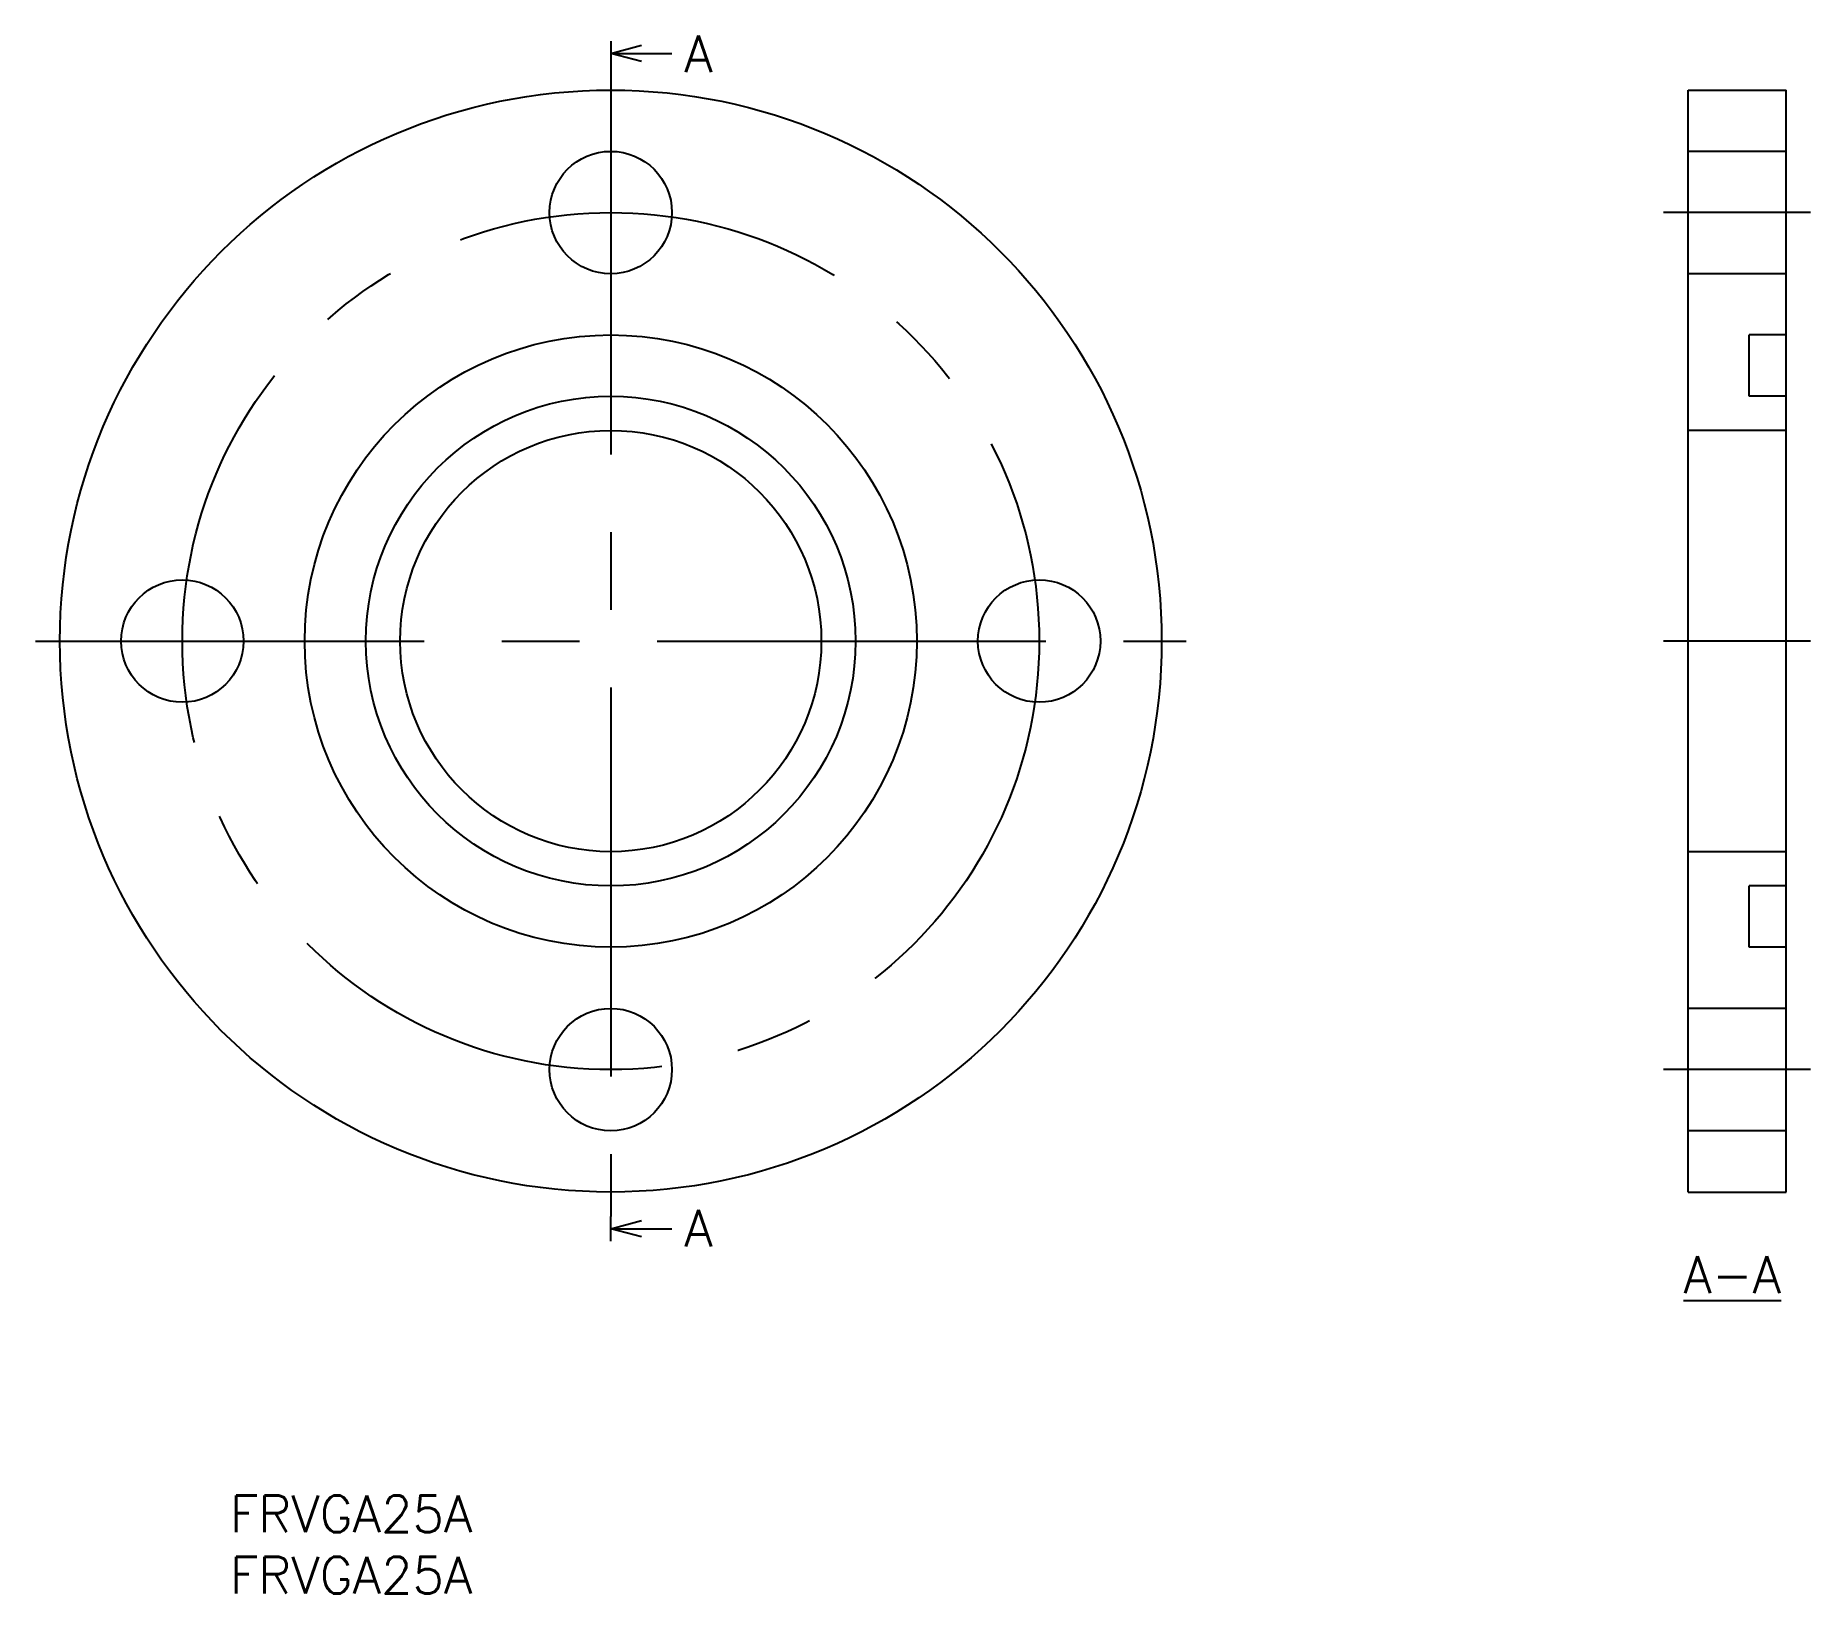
# Model space of a CAD drawing. Extents: x -135 to 10, y -78 to 49.
import ezdxf

# ---------------------------------------------------------------- set-up
doc = ezdxf.new("R2010")
doc.units = 0
doc.linetypes.add('CENTER', pattern=[50.8, 31.75, -6.35, 6.35, -6.35])
doc.layers.get('0').update_dxf_attribs({"linetype": 'CONTINUOUS'})
doc.layers.add('CENTER', color=1, linetype='CENTER')
doc.styles.get("Standard").update_dxf_attribs({"font": 'txt.shx', "height": 3, "bigfont": 'bigfont.shx'})

# ---------------------------------------------------------------- blocks, each defined once
blk = doc.blocks.new('*U9')
at = {"color": 7, "linetype": 'CONTINUOUS'}
blk.add_text('FRVGA25A', height=3, dxfattribs=at).set_placement((-119.12, -72.79))
blk = doc.blocks.new('*U10')
at = {"color": 7, "linetype": 'CONTINUOUS'}
blk.add_text('FRVGA25A', height=3, dxfattribs=at).set_placement((-119.12, -77.79))
blk = doc.blocks.new('_OPEN30')
at = {"color": 0, "linetype": 'BYBLOCK'}
for p, q in [((-1, 0.268), (0, 0)), ((0, 0), (-1, -0.268)), ((0, 0), (-1, 0))]:
    blk.add_line(p, q, dxfattribs=at)
blk = doc.blocks.new('*U13')
at = {"color": 7, "linetype": 'CONTINUOUS'}
blk.add_lwpolyline([(-85.51, 48), (-83.01, 48)], dxfattribs=at)
at = {"color": 7, "linetype": 'CONTINUOUS', "xscale": 2.5, "yscale": 2.5, "zscale": 2.5, "rotation": 179.9999999999977}
blk.add_blockref('_OPEN30', (-88.01, 48), dxfattribs=at)
blk = doc.blocks.new('*U14')
at = {"color": 137, "linetype": 'CONTINUOUS'}
blk.add_text('A', height=3, rotation=360, dxfattribs=at).set_placement((-82, 46.46))
blk = doc.blocks.new('*U15')
at = {"color": 7, "linetype": 'CONTINUOUS'}
blk.add_lwpolyline([(-85.51, -48), (-83.01, -48)], dxfattribs=at)
at = {"color": 7, "linetype": 'CONTINUOUS', "xscale": 2.5, "yscale": 2.5, "zscale": 2.5, "rotation": 180.0000000000023}
blk.add_blockref('_OPEN30', (-88.01, -48), dxfattribs=at)
blk = doc.blocks.new('*U16')
at = {"color": 137, "linetype": 'CONTINUOUS'}
blk.add_text('A', height=3, dxfattribs=at).set_placement((-82, -49.46))
blk = doc.blocks.new('*U17')
at = {"color": 137, "linetype": 'CONTINUOUS'}
blk.add_text('%%UA-A', height=3, dxfattribs=at).set_placement((-0.38, -53.25))

msp = doc.modelspace()

# ---------------------------------------------------------------- linework, layer by layer
at = {"color": 7, "linetype": 'CONTINUOUS'}
for p, q in [((0, 45), (8, 45)), ((0, -45), (0, 45)), ((8, -45), (8, 45)), ((8, 40), (0, 40)), ((8, 30), (0, 30)), ((8, 25), (5, 25)), ((5, 20), (5, 25)), ((8, 20), (5, 20)), ((8, 17.2), (0, 17.2)), ((8, -17.2), (0, -17.2)), ((8, -20), (5, -20)), ((5, -25), (5, -20)), ((8, -25), (5, -25)), ((8, -30), (0, -30)), ((8, -40), (0, -40)), ((0, -45), (8, -45))]:
    msp.add_line(p, q, dxfattribs=at)
for centre, radius in [((-88.01, 0), 45), ((-88.01, 35), 5), ((-88.01, 0), 25), ((-88.01, 0), 20), ((-88.01, 0), 17.2), ((-123.01, 0), 5), ((-53.01, 0), 5), ((-88.01, -35), 5)]:
    msp.add_circle(centre, radius, dxfattribs=at)
at = {"layer": 'CENTER', "color": 1, "linetype": 'CENTER'}
for p, q in [((-88.01, 49), (-88.01, 47)), ((-88.01, 49), (-88.01, 47)), ((-88.01, 47), (-88.01, -47)), ((10, 35), (-2, 35)), ((-135.01, 0), (-41.01, 0)), ((10, 0), (-2, 0)), ((10, -35), (-2, -35)), ((-88.01, -49), (-88.01, -47)), ((-88.01, -49), (-88.01, -47))]:
    msp.add_line(p, q, dxfattribs=at)
msp.add_circle((-88.01, 0), 35, dxfattribs=at)

# ---------------------------------------------------------------- block references
at = {"color": 7, "linetype": 'CONTINUOUS'}
for name in ['*U14', '*U13', '*U15', '*U16', '*U17', '*U9', '*U10']:
    msp.add_blockref(name, (0, 0), dxfattribs=at)

doc.saveas('drawing.dxf')
